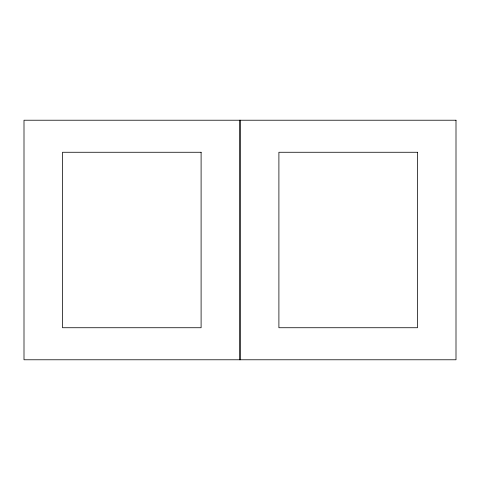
<?xml version="1.0" encoding="UTF-8"?>
<svg xmlns="http://www.w3.org/2000/svg" width="480" height="480" viewBox="0 0 480 480"><rect width="100%" height="100%" fill="white"/><g stroke="black" fill="none" stroke-linecap="round" stroke-linejoin="round"><path stroke-width="0.72" d="M240.402 120.222L240.402 359.778M239.598 120.222L239.598 359.778M456 120.222L24 120.222L24 359.778L456 359.778L456 120.222M201.102 152.268L62.502 152.268L62.502 327.732L201.102 327.732L201.102 152.268M417.498 152.268L278.898 152.268L278.898 327.732L417.498 327.732L417.498 152.268"/></g></svg>
